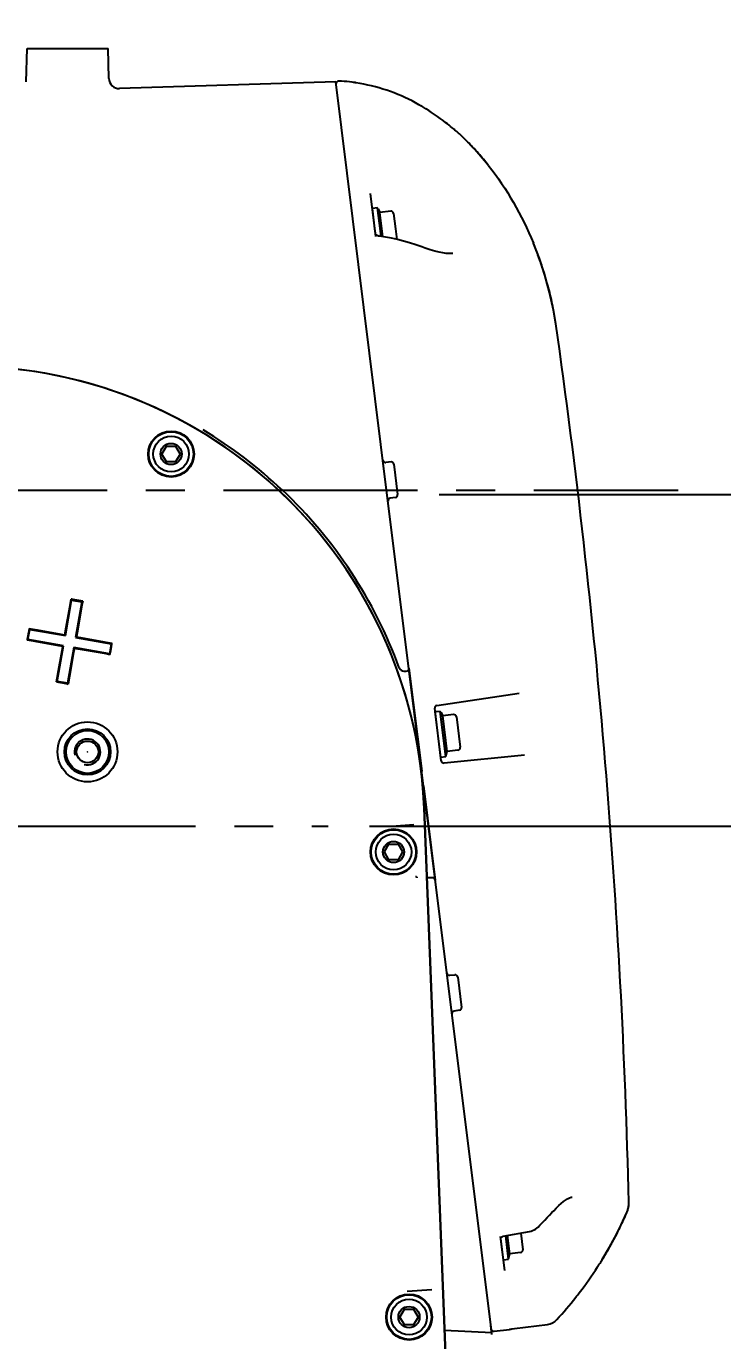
# Model space of a CAD drawing. Header units: millimetres. Extents: x 5828 to 6704, y 123 to 421.
# Drawn here: x 6616.13 to 6622.86, y 377.36 to 390.08 of the extents above; entities that cross this region are included whole.
import ezdxf

# ---------------------------------------------------------------- set-up
doc = ezdxf.new("R2010")
doc.units = ezdxf.units.MM
doc.linetypes.add('BANKLINE1', pattern=[5.5, 4, -1.5])
doc.linetypes.add('CENTER', pattern=[0.6, 0.375, -0.075, 0.075, -0.075])
doc.layers.add('00_COMPONENTS', color=7, linetype='BANKLINE1')
doc.layers.add('外形图', color=7, linetype='Continuous')
doc.styles.add('微软雅黑', font='msyh.ttc', dxfattribs={"height": 2.1})
doc.dimstyles.new('尺寸标注_1_20比例', dxfattribs={"dimtxt": 2.1, "dimasz": 1.7, "dimexe": 0.5, "dimexo": 0.4, "dimgap": 0.5, "dimtad": 1, "dimdec": 1, "dimlfac": 20, "dimdsep": 46, "dimtxsty": '微软雅黑', "dimcen": 0.09, "dimadec": 0, "dimazin": 0, "dimtp": 0.01, "dimtm": 0.01, "dimtfac": 1, "dimtdec": 1, "dimtofl": 0, "dimtmove": 0, "dimatfit": 3, "dimfxl": 1, "dimtolj": 1, "dimarcsym": 0})

# ---------------------------------------------------------------- blocks, each defined once
blk = doc.blocks.new('*D1529')
at = {"layer": 'Defpoints', "color": 0}
for p in [(6619.72, 385.544), (6643.82, 385.544), (6619.049, 382.337)]:
    blk.add_point(p, dxfattribs=at)
at = {"layer": '外形图', "color": 0, "lineweight": -2, "ltscale": 20}
for p, q in [((6643.82, 387.244), (6643.82, 392.884)), ((6620.12, 385.544), (6644.32, 385.544)), ((6643.82, 382.337), (6643.82, 385.544)), ((6619.449, 382.337), (6644.32, 382.337)), ((6643.82, 380.637), (6643.82, 378.937))]:
    blk.add_line(p, q, dxfattribs=at)
at = {"layer": '外形图', "color": 0}
for points in [[(6643.537, 387.244), (6644.104, 387.244), (6643.82, 385.544)], [(6644.104, 380.637), (6643.537, 380.637), (6643.82, 382.337)]]:
    blk.add_solid(points, dxfattribs=at)
at = {"layer": '外形图', "color": 0, "insert": (6642.235, 390.935), "char_height": 2.1, "attachment_point": 5, "rotation": 90, "style": '微软雅黑'}
blk.add_mtext('\\A1;\\A1;65', dxfattribs=at)
blk = doc.blocks.new('*D1530')
at = {"layer": 'Defpoints', "color": 0}
for p in [(6619.049, 382.337), (6621.118, 356.087), (6643.82, 356.087)]:
    blk.add_point(p, dxfattribs=at)
at = {"layer": '外形图', "color": 0, "lineweight": -2, "ltscale": 20}
for p, q in [((6619.449, 382.337), (6644.32, 382.337)), ((6643.82, 380.637), (6643.82, 357.787)), ((6621.518, 356.087), (6644.32, 356.087))]:
    blk.add_line(p, q, dxfattribs=at)
at = {"layer": '外形图', "color": 0}
for points in [[(6644.104, 380.637), (6643.537, 380.637), (6643.82, 382.337)], [(6643.537, 357.787), (6644.104, 357.787), (6643.82, 356.087)]]:
    blk.add_solid(points, dxfattribs=at)
at = {"layer": '外形图', "color": 0, "insert": (6642.235, 369.212), "char_height": 2.1, "attachment_point": 5, "rotation": 90, "style": '微软雅黑'}
blk.add_mtext('\\A1;\\A1;525', dxfattribs=at)
blk = doc.blocks.new('*D1533')
at = {"layer": '00_COMPONENTS', "color": 0, "linetype": 'ByBlock', "lineweight": -2, "ltscale": 20}
for p, q in [((6615.13, 409.482), (6553.985, 409.482)), ((6554.485, 407.782), (6554.485, 332.787)), ((6615.859, 331.087), (6553.985, 331.087))]:
    blk.add_line(p, q, dxfattribs=at)
at = {"layer": '00_COMPONENTS', "color": 0}
for points in [[(6554.768, 407.782), (6554.201, 407.782), (6554.485, 409.482)], [(6554.201, 332.787), (6554.768, 332.787), (6554.485, 331.087)]]:
    blk.add_solid(points, dxfattribs=at)
at = {"layer": 'Defpoints', "color": 0}
for p in [(6615.53, 409.482), (6554.485, 331.087), (6616.259, 331.087)]:
    blk.add_point(p, dxfattribs=at)
at = {"layer": '00_COMPONENTS', "color": 0, "insert": (6552.893, 370.284), "char_height": 2.1, "attachment_point": 5, "rotation": 90, "style": '微软雅黑'}
blk.add_mtext('\\A1;\\A1;1567.9', dxfattribs=at)

msp = doc.modelspace()

# ---------------------------------------------------------------- linework, layer by layer
at = {"layer": '00_COMPONENTS', "linetype": 'CENTER', "ltscale": 5}
msp.add_line((6609.892, 382.3366), (6619.0487, 382.3366), dxfattribs=at)
at = {"layer": '00_COMPONENTS', "linetype": 'ByBlock', "ltscale": 20}
for centre, radius in [((6616.722, 383.0549), 0.2897), ((6616.7217, 383.0545), 0.2228), ((6616.7217, 383.0545), 0.2071), ((6616.722, 383.0549), 0.00047)]:
    msp.add_circle(centre, radius, dxfattribs=at)
msp.add_arc((6615.5301, 356.0866), 53.3953, 29, 259, dxfattribs=at)
at = {"layer": '外形图', "linetype": 'Continuous'}
for p, q in [((6616.1304, 389.5385), (6616.1388, 389.8616)), ((6616.1388, 389.8616), (6616.9213, 389.8616)), ((6616.929, 389.5694), (6616.9213, 389.8616)), ((6619.1217, 389.5366), (6617.032, 389.472)), ((6619.6137, 385.5866), (6619.1217, 389.5366)), ((6617.0317, 389.472), (6617.032, 389.472)), ((6619.3152, 389.5272), (6619.3128, 389.5276)), ((6619.3563, 389.5205), (6619.3152, 389.5272)), ((6620.3206, 389.0308), (6620.3175, 389.0336)), ((6620.3202, 389.0311), (6620.3206, 389.0308)), ((6620.3205, 389.0309), (6620.3206, 389.0307)), ((6620.5609, 388.7751), (6620.4663, 388.8842)), ((6620.5963, 388.731), (6620.5609, 388.7751)), ((6619.5095, 388.0416), (6619.4577, 388.4578)), ((6619.5255, 388.318), (6619.4758, 388.3119)), ((6619.5036, 388.0894), (6619.4758, 388.3119)), ((6619.5532, 388.0956), (6619.5255, 388.318)), ((6619.5302, 388.3087), (6619.5485, 388.273)), ((6619.6529, 388.286), (6619.5485, 388.273)), ((6619.5776, 388.0391), (6619.5485, 388.273)), ((6619.6808, 388.2643), (6619.6995, 388.1141)), ((6619.5061, 388.0692), (6619.5025, 388.0979)), ((6619.5443, 388.0446), (6619.5397, 388.0453)), ((6619.6029, 388.035), (6619.5443, 388.0446)), ((6619.5598, 388.0421), (6619.5532, 388.0956)), ((6619.6995, 388.1141), (6619.7122, 388.0124)), ((6619.987, 387.9289), (6619.954, 387.9409)), ((6620.0352, 387.9125), (6619.987, 387.9289)), ((6620.2542, 387.8775), (6620.2544, 387.8775)), ((6621.0898, 387.8275), (6621.0318, 387.9776)), ((6621.1431, 387.6673), (6621.0898, 387.8275)), ((6621.1894, 387.5003), (6621.1431, 387.6673)), ((6621.2272, 387.3291), (6621.1894, 387.5003)), ((6621.2494, 387.1959), (6621.2272, 387.3291)), ((6617.442, 385.9366), (6617.4861, 386.0129)), ((6617.4861, 386.0129), (6617.5741, 386.0129)), ((6617.5741, 386.0129), (6617.6181, 385.9366)), ((6617.4861, 385.8604), (6617.442, 385.9366)), ((6617.5741, 385.8604), (6617.4861, 385.8604)), ((6617.6181, 385.9366), (6617.5741, 385.8604)), ((6619.6559, 385.8599), (6619.6049, 385.8549)), ((6619.6832, 385.8381), (6619.7198, 385.5444)), ((6620.6289, 377.4366), (6619.6137, 385.5866)), ((6619.6987, 385.5165), (6619.648, 385.5089)), ((6616.5079, 384.1798), (6616.5687, 384.5245)), ((6616.5093, 384.2262), (6616.5499, 384.456)), ((6616.5499, 384.456), (6616.5634, 384.5325)), ((6616.5699, 384.5314), (6616.5633, 384.5325)), ((6616.5687, 384.5245), (6616.6671, 384.5071)), ((6616.6006, 384.526), (6616.5699, 384.5314)), ((6616.6379, 384.5194), (6616.6006, 384.526)), ((6616.6671, 384.5071), (6616.6064, 384.1624)), ((6616.6752, 384.5128), (6616.6379, 384.5194)), ((6616.6685, 384.4745), (6616.6617, 384.4362)), ((6616.6752, 384.5128), (6616.6685, 384.4745)), ((6616.6617, 384.4362), (6616.6212, 384.2065)), ((6616.1513, 384.2114), (6616.1448, 384.1741)), ((6616.1458, 384.1421), (6616.1632, 384.2406)), ((6616.1579, 384.2487), (6616.1513, 384.2114)), ((6616.1579, 384.2487), (6616.1964, 384.2419)), ((6616.1632, 384.2406), (6616.5079, 384.1798)), ((6616.1964, 384.2419), (6616.2348, 384.2351)), ((6616.2348, 384.2351), (6616.4645, 384.1946)), ((6616.4645, 384.1946), (6616.5026, 384.1879)), ((6616.5026, 384.1879), (6616.5093, 384.2262)), ((6616.6212, 384.2065), (6616.6144, 384.1681)), ((6616.1393, 384.1432), (6616.1382, 384.1368)), ((6616.2151, 384.1232), (6616.1382, 384.1368)), ((6616.1448, 384.1741), (6616.1393, 384.1432)), ((6616.4905, 384.0813), (6616.1458, 384.1421)), ((6616.4448, 384.0827), (6616.2151, 384.1232)), ((6616.4297, 383.7366), (6616.4905, 384.0813)), ((6616.4829, 384.076), (6616.4448, 384.0827)), ((6616.476, 384.0372), (6616.4829, 384.076)), ((6616.589, 384.064), (6616.5282, 383.7193)), ((6616.9337, 384.0032), (6616.589, 384.064)), ((6616.6064, 384.1624), (6616.951, 384.1017)), ((6616.6144, 384.1681), (6616.6528, 384.1614)), ((6616.6528, 384.1614), (6616.8827, 384.1208)), ((6616.8827, 384.1208), (6616.959, 384.1073)), ((6616.951, 384.1017), (6616.9337, 384.0032)), ((6616.9459, 384.0328), (6616.9525, 384.0701)), ((6616.9525, 384.0701), (6616.9578, 384.1005)), ((6616.9578, 384.1005), (6616.959, 384.1073)), ((6616.4355, 383.807), (6616.476, 384.0372)), ((6616.5878, 384.0175), (6616.5472, 383.7873)), ((6616.5947, 384.0563), (6616.5878, 384.0175)), ((6616.6331, 384.0496), (6616.5947, 384.0563)), ((6616.863, 384.009), (6616.6331, 384.0496)), ((6616.9012, 384.0023), (6616.863, 384.009)), ((6616.9393, 383.9956), (6616.9012, 384.0023)), ((6616.9393, 383.9956), (6616.9459, 384.0328)), ((6616.4288, 383.7692), (6616.4355, 383.807)), ((6619.7813, 383.8366), (6619.8034, 383.8366)), ((6619.8282, 383.8647), (6619.9524, 382.8676)), ((6616.4221, 383.7314), (6616.4288, 383.7692)), ((6616.4221, 383.7314), (6616.4594, 383.7248)), ((6616.5282, 383.7193), (6616.4297, 383.7366)), ((6616.4594, 383.7248), (6616.4967, 383.7183)), ((6616.4967, 383.7183), (6616.5271, 383.7129)), ((6616.5271, 383.7129), (6616.5339, 383.7117)), ((6616.5472, 383.7873), (6616.5339, 383.7117)), ((6620.0992, 383.5043), (6620.8939, 383.6245)), ((6620.1413, 382.9691), (6620.0781, 383.4765)), ((6620.1321, 383.4473), (6620.0825, 383.4411)), ((6620.1369, 383.0045), (6620.0825, 383.4411)), ((6620.1865, 383.0106), (6620.1321, 383.4473)), ((6620.1369, 383.4379), (6620.1552, 383.4023)), ((6620.2596, 383.4153), (6620.1552, 383.4023)), ((6620.1978, 383.0599), (6620.1552, 383.4023)), ((6620.2875, 383.3936), (6620.3239, 383.1008)), ((6620.1889, 383.0209), (6620.1978, 383.0599)), ((6620.3022, 383.0729), (6620.1978, 383.0599)), ((6620.1369, 383.0045), (6620.1865, 383.0106)), ((6620.9462, 383.0236), (6620.1686, 382.9473)), ((6619.9701, 382.726), (6620.0836, 381.8147)), ((6619.9764, 382.5097), (6620.4112, 371.3363)), ((6620.4112, 371.3363), (6619.9764, 382.5097)), ((6619.6626, 382.3372), (6619.876, 382.3521)), ((6619.592, 382.0866), (6619.6361, 382.1629)), ((6619.6361, 382.1629), (6619.7241, 382.1629)), ((6619.7241, 382.1629), (6619.7681, 382.0866)), ((6619.6361, 382.0104), (6619.592, 382.0866)), ((6619.7681, 382.0866), (6619.7241, 382.0104)), ((6619.7241, 382.0104), (6619.6361, 382.0104)), ((6620.0587, 381.8366), (6620.0215, 381.8366)), ((6620.2229, 380.8933), (6620.2739, 380.8983)), ((6620.3012, 380.8765), (6620.3378, 380.5827)), ((6620.3167, 380.5549), (6620.266, 380.5472)), ((6621.2285, 378.6158), (6621.2527, 378.6414)), ((6621.2527, 378.6414), (6621.2774, 378.6655)), ((6621.8979, 378.5152), (6621.9354, 378.5982)), ((6621.9354, 378.5982), (6621.9377, 378.6037)), ((6621.9377, 378.6037), (6621.9436, 378.6201)), ((6621.9436, 378.62), (6621.9462, 378.6292)), ((6621.9436, 378.6201), (6621.9462, 378.6292)), ((6621.9462, 378.6292), (6621.9486, 378.6379)), ((6621.9462, 378.6292), (6621.9486, 378.6378)), ((6621.9486, 378.6379), (6621.952, 378.6553)), ((6621.952, 378.6553), (6621.9541, 378.6729)), ((6621.952, 378.6553), (6621.9541, 378.6729)), ((6621.0777, 378.4581), (6621.0953, 378.4758)), ((6621.0953, 378.4758), (6621.1192, 378.5002)), ((6621.8365, 378.3899), (6621.8955, 378.5104)), ((6621.8955, 378.5104), (6621.8979, 378.5152)), ((6620.7557, 378.0364), (6620.7147, 378.3653)), ((6620.7426, 378.142), (6620.7169, 378.3477)), ((6620.7397, 378.3684), (6620.9934, 378.4153)), ((6620.7922, 378.1482), (6620.7642, 378.3729)), ((6620.8035, 378.1975), (6620.7812, 378.3761)), ((6620.9095, 378.3998), (6620.9296, 378.2384)), ((6620.9931, 378.4152), (6621.009, 378.4189)), ((6621.009, 378.4189), (6621.0244, 378.424)), ((6621.7676, 378.2615), (6621.8342, 378.3854)), ((6621.8342, 378.3854), (6621.8365, 378.3899)), ((6621.8365, 378.3899), (6621.8342, 378.3854)), ((6620.9079, 378.2105), (6620.8035, 378.1975)), ((6621.6982, 378.1431), (6621.7676, 378.2615)), ((6621.6982, 378.1431), (6621.7647, 378.2565)), ((6621.7647, 378.2565), (6621.7676, 378.2615)), ((6621.7676, 378.2615), (6621.7708, 378.2674)), ((6621.7708, 378.2674), (6621.7997, 378.3212)), ((6620.7426, 378.142), (6620.7922, 378.1482)), ((6620.7945, 378.1585), (6620.8035, 378.1975)), ((6621.6975, 378.1419), (6621.6982, 378.1431)), ((6621.6982, 378.1431), (6621.6985, 378.1435)), ((6621.6985, 378.1435), (6621.6988, 378.144)), ((6619.8126, 377.8369), (6620.0505, 377.8535)), ((6619.742, 377.5866), (6619.7861, 377.6629)), ((6619.7861, 377.5104), (6619.742, 377.5866)), ((6619.7861, 377.6629), (6619.8741, 377.6629)), ((6619.8741, 377.6629), (6619.9181, 377.5866)), ((6619.9181, 377.5866), (6619.8741, 377.5104)), ((6619.8741, 377.5104), (6619.7861, 377.5104)), ((6620.1732, 377.4605), (6620.6289, 377.4366)), ((6620.6312, 377.4179), (6620.6205, 377.5038)), ((6620.6526, 377.449), (6620.8014, 377.4677)), ((6620.8035, 377.4692), (6620.8043, 377.4693)), ((6620.8043, 377.4693), (6620.8059, 377.4695)), ((6620.8059, 377.4695), (6620.8081, 377.4699)), ((6620.8081, 377.4699), (6620.813, 377.4705)), ((6620.813, 377.4705), (6620.8239, 377.472)), ((6620.8239, 377.472), (6620.8495, 377.4753)), ((6620.8495, 377.4753), (6621.1699, 377.5158))]:
    msp.add_line(p, q, dxfattribs=at)
at = {"layer": '外形图', "linetype": 'CENTER', "ltscale": 5}
msp.add_line((6582.0372, 385.5866), (6622.4315, 385.5866), dxfattribs=at)
at = {"layer": '外形图', "linetype": 'Continuous'}
for points in [[(6619.3128, 389.5276), (6619.3109, 389.528), (6619.3101, 389.5281), (6619.3095, 389.5282), (6619.3092, 389.5283)], [(6620.5963, 388.731), (6620.5609, 388.7751), (6620.4663, 388.8842), (6620.3675, 388.9862), (6620.3206, 389.0308)], [(6620.4663, 388.8842), (6620.3675, 388.9862), (6620.3206, 389.0308)], [(6619.5131, 388.0579), (6619.5105, 388.0607), (6619.5085, 388.0634), (6619.5072, 388.0657), (6619.5064, 388.0676), (6619.5061, 388.069), (6619.5061, 388.0692)], [(6619.5397, 388.0453), (6619.535, 388.0462), (6619.5298, 388.0478), (6619.525, 388.0499), (6619.5204, 388.0523), (6619.5165, 388.0551), (6619.5131, 388.0579)], [(6619.954, 387.9409), (6619.8943, 387.9614), (6619.8349, 387.9799), (6619.7759, 387.9965), (6619.7176, 388.0112), (6619.6598, 388.024), (6619.6029, 388.035)], [(6620.2544, 387.8775), (6620.2481, 387.877), (6620.2205, 387.8762), (6620.1898, 387.878), (6620.1563, 387.8823), (6620.1199, 387.8893), (6620.0796, 387.8993), (6620.0352, 387.9125)], [(6621.2494, 387.1959), (6621.2272, 387.3291), (6621.1894, 387.5003), (6621.1431, 387.6673), (6621.0898, 387.8275), (6621.0318, 387.9776)], [(6621.2774, 378.6655), (6621.3007, 378.6862), (6621.3227, 378.7039), (6621.3434, 378.7186), (6621.3629, 378.7306), (6621.3808, 378.7396), (6621.3968, 378.7455), (6621.4078, 378.7482)], [(6621.1889, 378.573), (6621.2114, 378.5972), (6621.2285, 378.6158)], [(6621.9541, 378.6729), (6621.9547, 378.6904), (6621.9547, 378.6963)], [(6621.9541, 378.6729), (6621.9547, 378.6904), (6621.9547, 378.6963)], [(6621.1192, 378.5002), (6621.1428, 378.5245), (6621.166, 378.5488), (6621.1889, 378.573)], [(6620.7162, 378.3533), (6620.7163, 378.3537), (6620.7166, 378.3546), (6620.7175, 378.356), (6620.719, 378.358), (6620.7213, 378.3602), (6620.7243, 378.3624)], [(6620.7243, 378.3624), (6620.728, 378.3646), (6620.7323, 378.3664), (6620.7368, 378.3678), (6620.7397, 378.3684)], [(6621.0244, 378.424), (6621.039, 378.4305), (6621.0527, 378.4382)], [(6621.0527, 378.4382), (6621.0653, 378.4471), (6621.0777, 378.4581)], [(6620.8032, 377.4691), (6620.8032, 377.4691), (6620.8033, 377.4691), (6620.8035, 377.4692)]]:
    msp.add_lwpolyline(points, dxfattribs=at)
for centre, radius in [((6617.5301, 385.9366), 0.2225), ((6617.5301, 385.9366), 0.22), ((6617.5301, 385.9366), 0.2157), ((6617.5301, 385.9366), 0.1725), ((6617.5301, 385.9366), 0.1026), ((6616.7217, 383.0545), 0.105), ((6616.722, 383.0549), 0.105), ((6619.6797, 382.0866), 0.2225), ((6619.6801, 382.0866), 0.22), ((6619.6801, 382.0866), 0.2157), ((6619.6801, 382.0866), 0.1725), ((6619.6801, 382.0866), 0.1026), ((6619.8301, 377.5866), 0.2225), ((6619.8301, 377.5866), 0.22), ((6619.8301, 377.5866), 0.2157), ((6619.8301, 377.5866), 0.1725), ((6619.8301, 377.5866), 0.1026)]:
    msp.add_circle(centre, radius, dxfattribs=at)
for centre, radius, start, end in [((6617.0289, 389.572), 0.1, 181.50091, 271.77), ((6619.149, 389.5199), 0.025, 87.56971, 176.04106), ((6619.0742, 387.7575), 1.789, 86.73458, 87.57051), ((6619.0772, 387.8042), 1.7421, 83.33231, 86.74495), ((6619.0817, 387.8456), 1.7005, 82.45155, 83.32102), ((6619.3018, 389.5066), 0.025, 55.04593, 82.45092), ((6618.9331, 387.561), 2.0171, 59.3143, 60.51284), ((6618.6793, 387.2031), 2.4564, 49.24409, 50.3482), ((6618.7692, 387.3058), 2.32, 48.13771, 49.27089), ((6618.6749, 387.2498), 2.4249, 44.70053, 47.26047), ((6618.6113, 387.1864), 2.5147, 43.18131, 44.70647), ((6618.5537, 387.1325), 2.5935, 41.3236, 43.17946), ((6618.4914, 387.0776), 2.6766, 39.74659, 41.32494), ((6618.4313, 387.0276), 2.7548, 38.19363, 39.74666), ((6619.5169, 388.3019), 0.015, 27.1, 52.65634), ((6619.656, 388.2612), 0.025, 7.1, 97.1), ((6617.8068, 386.6456), 3.4893, 20.45252, 22.44105), ((6617.8118, 386.6473), 3.484, 18.67122, 20.45403), ((6617.8413, 386.6573), 3.4528, 17.45481, 18.67122), ((6617.9011, 386.676), 3.3901, 15.77242, 17.45762), ((6617.9899, 386.7011), 3.2978, 14.39218, 15.77149), ((6618.0873, 386.726), 3.1973, 12.75619, 14.39389), ((6618.2004, 386.7516), 3.0813, 11.15985, 12.75636), ((6618.3745, 386.7851), 2.9041, 8.13084, 11.17528), ((6549.3512, 376.9508), 72.6245, 1.377211, 8.109738), ((6615.5297, 382.3366), 4.45, 2.22853, 188.37147), ((6615.5301, 382.3366), 4.45, 2.3395, 94.14125), ((6615.5301, 382.3366), 4.475, 46.56615, 58.92763), ((6619.6024, 385.8798), 0.025, 187.1, 275.6), ((6619.6584, 385.8351), 0.025, 7.1, 95.6), ((6615.5301, 382.3366), 4.475, 20.03179, 46.56609), ((6619.6517, 385.4842), 0.025, 98.6, 187.1), ((6619.695, 385.5413), 0.025, 278.6, 7.1), ((6619.7813, 383.8866), 0.05, 200.03179, 270), ((6619.8034, 383.8616), 0.025, 270, 7.1), ((6620.1029, 383.4796), 0.025, 98.6, 187.1), ((6620.1236, 383.4311), 0.015, 27.1, 52.65634), ((6620.2627, 383.3905), 0.025, 7.1, 97.1), ((6616.7217, 383.0545), 0.125, 255, 195), ((6620.2991, 383.0977), 0.025, 277.1, 7.1), ((6615.5297, 382.3366), 4.45, 2.33849, 7.65739), ((6620.1661, 382.9722), 0.025, 187.1, 275.6), ((6620.1743, 383.0242), 0.015, 321.54366, 347.1), ((6620.0215, 381.7866), 0.05, 90, 111.71558), ((6620.0587, 381.8116), 0.025, 7.1, 90), ((6620.2204, 380.9181), 0.025, 187.1, 275.6), ((6620.2764, 380.8734), 0.025, 7.1, 95.6), ((6620.2697, 380.5225), 0.025, 98.6, 177.12234), ((6620.313, 380.5796), 0.025, 278.6, 7.1), ((6618.4705, 380.1149), 3.7823, 335.13449, 336.35912), ((6621.7243, 378.6906), 0.2304, 336.35989, 338.27057), ((6621.7235, 378.6908), 0.2312, 338.27088, 342.16664), ((6621.724, 378.6907), 0.2307, 342.16482, 346.27817), ((6621.724, 378.6907), 0.2308, 346.27902, 350.856), ((6621.7241, 378.6907), 0.2307, 350.85607, 355.26221), ((6621.7235, 378.6907), 0.2312, 355.26081, 359.49022), ((6621.7243, 378.6907), 0.2304, 359.49061, 1.37658), ((6618.4659, 380.117), 3.7874, 332.86898, 334.89967), ((6618.4683, 380.1159), 3.7847, 334.8999, 335.13459), ((6618.4651, 380.1174), 3.7883, 330.76672, 332.79299), ((6620.9048, 378.2353), 0.025, 277.1, 7.1), ((6618.469, 380.1152), 3.7837, 328.60367, 330.57716), ((6618.4666, 380.1166), 3.7866, 330.57695, 330.76657), ((6620.7799, 378.1618), 0.015, 321.54366, 347.1), ((6618.1714, 380.3477), 4.1593, 322.60854, 326.83306), ((6618.4421, 380.1356), 3.8154, 317.57929, 321.8338), ((6618.183, 380.3389), 4.1447, 321.83797, 322.60784), ((6620.6494, 377.4738), 0.025, 197.10844, 277.17625), ((6620.7983, 377.4925), 0.025, 277.17625, 295.11995)]:
    msp.add_arc(centre, radius, start, end, dxfattribs=at)
for points in [[(6619.926, 389.3169), (6619.7505, 389.4161), (6619.5553, 389.4876), (6619.3563, 389.5205)], [(6620.5963, 388.731), (6620.7757, 388.503), (6620.9211, 388.2457), (6621.0318, 387.9776)], [(6621.1699, 377.5158), (6621.2029, 377.52), (6621.2362, 377.5372), (6621.2587, 377.5619)]]:
    msp.add_open_spline(points, degree=3, dxfattribs=at)
for points, knots in [([(6620.2468, 389.0944), (6620.227, 389.1108), (6620.1364, 389.1835), (6620.0403, 389.2496), (6619.9625, 389.2957)], [0, 0, 0, 0, 0.2213664, 1, 1, 1, 1]), ([(6619.8934, 381.8504), (6619.8967, 381.8506), (6619.9037, 381.8469), (6619.9062, 381.8397), (6619.9064, 381.836)], [0, 0, 0, 0, 0.4610334, 1, 1, 1, 1]), ([(6621.653, 378.0722), (6621.6585, 378.0805), (6621.6734, 378.1037), (6621.6882, 378.1269), (6621.6975, 378.1419)], [0, 0, 0, 0, 0.3608336, 1, 1, 1, 1])]:
    msp.add_open_spline(points, degree=3, knots=knots, dxfattribs=at)

# ---------------------------------------------------------------- dimensions: what is measured, and where the dimension line sits
at = {"layer": '00_COMPONENTS', "linetype": 'ByBlock', "ltscale": 20}
dim = msp.add_linear_dim(base=(6554.4847, 331.0866), p1=(6615.5301, 409.4819), p2=(6616.2586, 331.0866), angle=90, text='\\A1;1567.9', dimstyle='尺寸标注_1_20比例', dxfattribs=at)
dim.commit()
dim.dimension.update_dxf_attribs({"geometry": '*D1533', "text_midpoint": (6552.8934, 370.2843)})
at = {"layer": '外形图', "ltscale": 20}
dim = msp.add_linear_dim(base=(6643.8204, 385.5444), p1=(6619.0487, 382.3366), p2=(6619.7198, 385.5444), angle=90, text='\\A1;65', dimstyle='尺寸标注_1_20比例', override={"dimtofl": 1}, dxfattribs=at)
dim.commit()
dim.dimension.update_dxf_attribs({"geometry": '*D1529', "text_midpoint": (6643.8204, 390.9352), "dimtype": 160})
dim = msp.add_linear_dim(base=(6643.8204, 356.0866), p1=(6619.0487, 382.3366), p2=(6621.1182, 356.0866), angle=90, text='\\A1;525', dimstyle='尺寸标注_1_20比例', dxfattribs=at)
dim.commit()
dim.dimension.update_dxf_attribs({"geometry": '*D1530', "text_midpoint": (6642.2345, 369.2116)})

doc.saveas('drawing.dxf')
